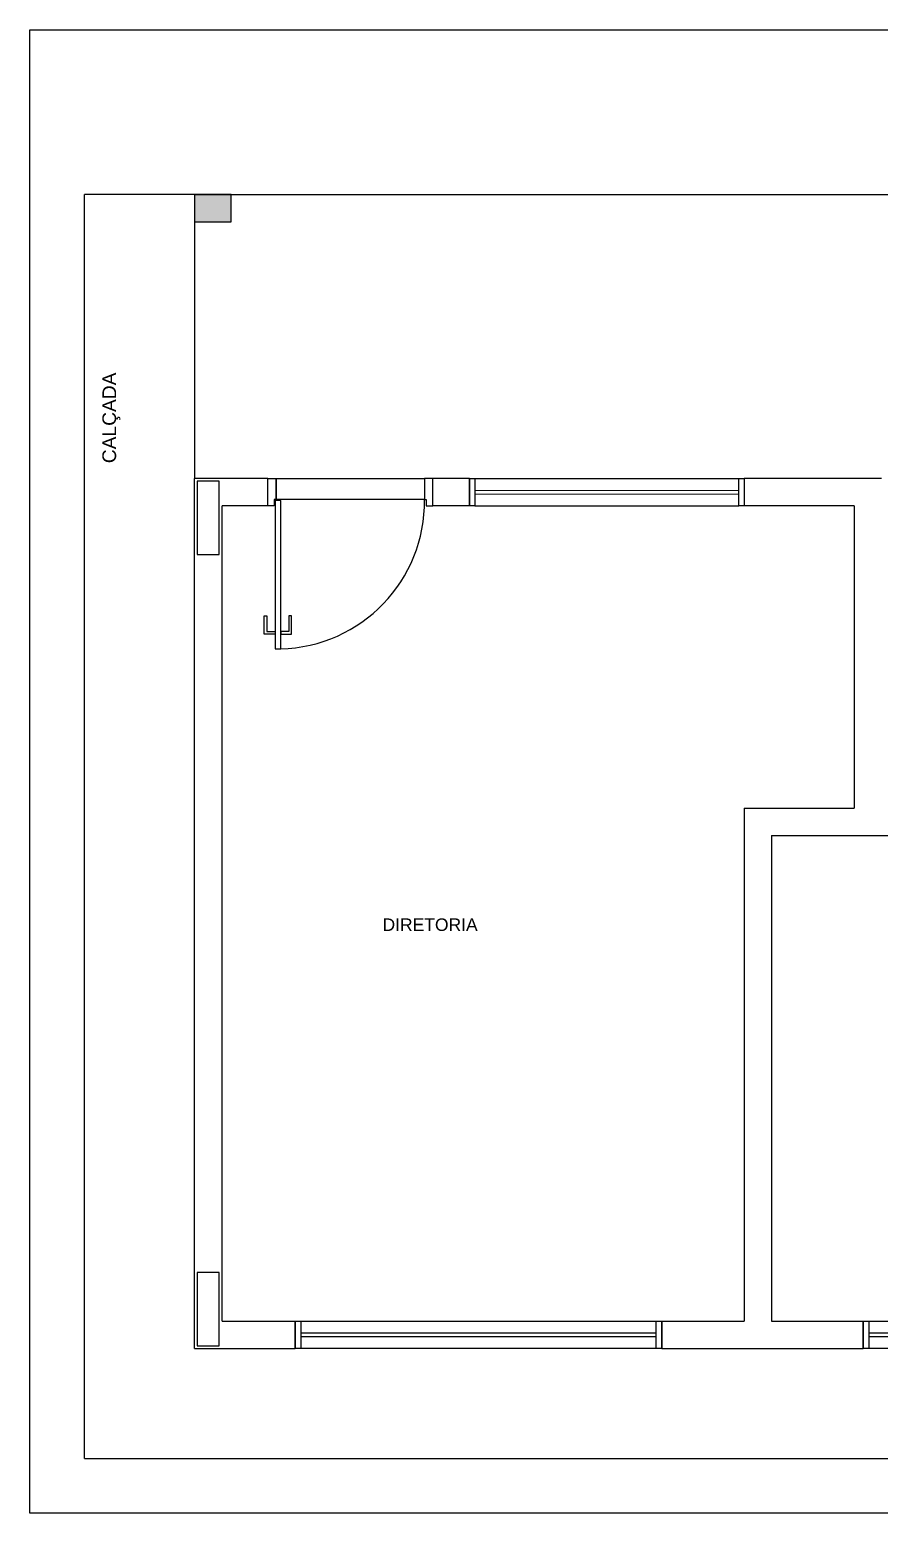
# Model space of a CAD drawing. Extents: x 411.9 to 506.5, y 66.1 to 116.3.
# Drawn here: x 452.34 to 456.98, y 96.56 to 104.66 of the extents above; entities that cross this region are included whole.
import ezdxf

# ---------------------------------------------------------------- set-up
doc = ezdxf.new("R2010")
doc.units = 0
doc.header["$LTSCALE"] = 0.005
doc.layers.add('2', color=2, linetype='CONTINUOUS')
doc.layers.add('ARQ-PIS-VISTA', color=8, linetype='CONTINUOUS')
doc.styles.add('ESC-50-A20', font='arial.ttf', dxfattribs={"height": 0.1})

# ---------------------------------------------------------------- blocks, each defined once
blk = doc.blocks.new('BL. ADM1')
at = {"layer": 'ARQ-PIS-VISTA'}
h = blk.add_hatch(color=251, dxfattribs=at)
h.set_gradient(color1=(173, 173, 173), color2=(173, 173, 173))
h.paths.add_polyline_path([(16.45, -0.9), (16.45, -1), (16.575, -1), (16.575, -0.9)])
h.paths.add_polyline_path([(16.575, -0.9), (16.575, -1), (16.65, -1), (16.65, -0.9)])
h.paths.add_polyline_path([(11.375, -0.9), (11.375, -1), (11.475, -1), (11.475, -0.9)])
h.paths.add_polyline_path([(11.375, -1), (11.375, -1.05), (11.475, -1.05), (11.475, -1)])
h.paths.add_polyline_path([(11.275, -0.9), (11.275, -1), (11.375, -1), (11.375, -0.9)])
h.paths.add_polyline_path([(11.275, -1), (11.275, -1.05), (11.375, -1.05), (11.375, -1)])
h.paths.add_polyline_path([(6.175, -0.9), (6.175, -1), (6.275, -1), (6.275, -0.9)])
h.paths.add_polyline_path([(6.075, -0.9), (6.075, -1), (6.175, -1), (6.175, -0.9)])
h.paths.add_polyline_path([(6.075, -1), (6.075, -1.05), (6.175, -1.05), (6.175, -1)])
h.paths.add_polyline_path([(6.275, -1), (6.175, -1), (6.175, -1.05), (6.275, -1.05)])
h.paths.add_polyline_path([(0.975, -0.9), (0.975, -1), (1.1, -1), (1.1, -0.9)])
h.paths.add_polyline_path([(0.9, -0.9), (0.9, -1), (0.975, -1), (0.975, -0.9)])
h.paths.add_polyline_path([(0.975, -1.05), (1.1, -1.05), (1.1, -1), (0.975, -1)])
h.paths.add_polyline_path([(0.9, -1.05), (0.975, -1.05), (0.975, -1), (0.9, -1)])
h.paths.add_polyline_path([(16.45, -1.05), (16.575, -1.05), (16.575, -1), (16.45, -1)])
h.paths.add_polyline_path([(16.575, -1.05), (16.65, -1.05), (16.65, -1), (16.575, -1)])
at = {"layer": 'ARQ-PIS-VISTA', "color": 251}
for p, q in [((0, -8.1), (0, 0)), ((0, 0), (17.55, 0)), ((0.3, -2.525), (0.3, -0.9)), ((0.9, -0.9), (0.3, -0.9)), ((0.9, -0.9), (7.175, -0.9)), ((1.1, -0.9), (0.9, -0.9)), ((0.9, -0.9), (0.9, -1.05)), ((0.9, -0.925), (0.9, -2.45)), ((1.1, -1.05), (1.1, -0.9)), ((0.9, -1.05), (1.1, -1.05)), ((0.9, -7.2), (0.9, -2.45)), ((1.3, -2.45), (0.9, -2.45)), ((1.035, -2.465), (0.915, -2.465)), ((0.915, -2.465), (0.915, -2.865)), ((1.035, -2.865), (1.035, -2.465)), ((1.3, -2.6), (1.3, -2.45)), ((1.3, -2.6), (1.3, -2.45)), ((1.3, -2.45), (1.345, -2.45)), ((1.3, -2.6), (1.3, -2.45)), ((1.345, -2.565), (1.345, -2.45)), ((1.345, -2.45), (2.155, -2.45)), ((1.345, -2.45), (1.345, -2.565)), ((1.345, -2.45), (1.345, -2.565)), ((2.155, -2.45), (2.155, -2.565)), ((2.2, -2.45), (2.155, -2.45)), ((2.155, -2.45), (2.155, -2.565)), ((2.2, -2.6), (2.2, -2.45)), ((2.4, -2.45), (2.2, -2.45)), ((2.2, -2.6), (2.2, -2.45)), ((2.2, -2.6), (2.2, -2.45)), ((2.4, -2.45), (2.4, -2.6)), ((2.4, -2.45), (2.4, -2.6)), ((2.4, -2.45), (2.43, -2.45)), ((2.4, -2.6), (2.4, -2.45)), ((2.4, -2.6), (2.4, -2.45)), ((2.43, -2.45), (3.87, -2.45)), ((2.43, -2.45), (2.43, -2.6)), ((3.87, -2.45), (3.9, -2.45)), ((3.87, -2.6), (3.87, -2.45)), ((3.9, -2.45), (3.9, -2.6)), ((4.65, -2.45), (3.9, -2.45)), ((3.9, -2.45), (3.9, -2.6)), ((3.9, -2.45), (3.9, -2.6)), ((3.9, -2.45), (3.9, -2.6)), ((3.9, -2.45), (3.9, -2.6)), ((0.3, -7.8), (0.3, -2.525)), ((1.335, -2.565), (1.335, -2.6)), ((1.345, -2.565), (1.335, -2.565)), ((1.34, -2.57), (1.34, -3.38)), ((1.37, -2.57), (1.34, -2.57)), ((2.155, -2.565), (1.345, -2.565)), ((1.37, -3.38), (1.37, -2.57)), ((2.155, -2.565), (2.165, -2.565)), ((2.165, -2.565), (2.165, -2.6)), ((2.43, -2.515), (3.87, -2.5149)), ((2.43, -2.535), (3.87, -2.5349)), ((1.05, -7.05), (1.05, -2.6)), ((1.3, -2.6), (1.05, -2.6)), ((1.335, -2.6), (1.3, -2.6)), ((2.165, -2.6), (2.2, -2.6)), ((2.4, -2.6), (2.2, -2.6)), ((2.43, -2.6), (2.4, -2.6)), ((2.43, -2.6), (3.87, -2.6)), ((3.9, -2.6), (3.87, -2.6)), ((4.5, -2.6), (3.9, -2.6)), ((4.5, -2.6), (4.5, -4.25)), ((4.5, -2.6), (4.5, -2.8151)), ((0.915, -2.865), (1.035, -2.865)), ((1.28, -3.3), (1.28, -3.2)), ((1.28, -3.2), (1.295, -3.2)), ((1.295, -3.2), (1.295, -3.285)), ((1.43, -3.2), (1.415, -3.2)), ((1.415, -3.2), (1.415, -3.285)), ((1.43, -3.3), (1.43, -3.2)), ((1.34, -3.3), (1.28, -3.3)), ((1.295, -3.285), (1.34, -3.285)), ((1.34, -3.285), (1.34, -3.3)), ((1.415, -3.285), (1.37, -3.285)), ((1.37, -3.285), (1.37, -3.3)), ((1.37, -3.3), (1.43, -3.3)), ((1.34, -3.38), (1.37, -3.38)), ((3.9, -4.25), (4.5, -4.25)), ((3.9, -4.25), (3.9, -7.05)), ((4.05, -4.4), (4.575, -4.4)), ((4.05, -4.4), (4.05, -7.05)), ((4.575, -4.4), (6.1, -4.4)), ((1.035, -6.785), (0.915, -6.785)), ((0.915, -6.785), (0.915, -7.185)), ((1.035, -7.185), (1.035, -6.785)), ((1.05, -7.05), (1.45, -7.05)), ((1.45, -7.05), (1.45, -7.2)), ((1.45, -7.2), (1.45, -7.05)), ((1.45, -7.05), (1.48, -7.05)), ((1.45, -7.2), (1.45, -7.05)), ((1.45, -7.05), (1.45, -7.2)), ((1.48, -7.05), (3.42, -7.05)), ((1.48, -7.05), (1.48, -7.2)), ((1.48, -7.115), (3.42, -7.1149)), ((3.42, -7.05), (3.45, -7.05)), ((3.42, -7.2), (3.42, -7.05)), ((3.45, -7.05), (3.45, -7.2)), ((3.45, -7.2), (3.45, -7.05)), ((3.45, -7.05), (3.45, -7.2)), ((3.45, -7.05), (3.45, -7.2)), ((3.4514, -7.05, 1.8897), (3.9, -7.05)), ((4.05, -7.05), (4.55, -7.05)), ((4.55, -7.2, -0.8482), (4.55, -7.05, -0.8482)), ((4.55, -7.05, -0.8482), (4.58, -7.05, -0.8482)), ((4.55, -7.2, -0.8482), (4.55, -7.05, -0.8482)), ((4.55, -7.05, -0.8482), (4.55, -7.2, -0.8482)), ((4.58, -7.05, -0.8482), (4.58, -7.2, -0.8482)), ((4.58, -7.05, -0.8482), (5.52, -7.05, -0.8482)), ((4.58, -7.1149, -0.8482), (5.52, -7.1149, -0.8482)), ((0.9, -7.2), (1.45, -7.2)), ((0.915, -7.185), (1.035, -7.185)), ((1.48, -7.2), (1.45, -7.2)), ((1.48, -7.135), (3.42, -7.1349)), ((3.42, -7.2), (1.48, -7.2)), ((3.45, -7.2), (3.42, -7.2)), ((3.45, -7.2), (4.55, -7.2, -0.8482)), ((4.58, -7.2, -0.8482), (4.55, -7.2, -0.8482)), ((4.58, -7.1349, -0.8482), (5.52, -7.1349, -0.8482)), ((5.52, -7.2, -0.8482), (4.58, -7.2, -0.8482)), ((0.3, -7.8), (17.25, -7.8)), ((17.55, -8.1), (0, -8.1))]:
    blk.add_line(p, q, dxfattribs=at)
blk.add_arc((1.3514, -2.5765, 0.02), 0.8037, 271.32675, 0.82159, dxfattribs=at)
at = {"layer": 'ARQ-PIS-VISTA', "color": 251, "style": 'ESC-50-A20'}
blk.add_text('CALÇADA', height=0.075, rotation=90, dxfattribs=at).set_placement((0.4718, -2.3668))
blk.add_text('DIRETORIA', height=0.06827, dxfattribs=at).set_placement((1.926, -4.9204))

msp = doc.modelspace()

# ---------------------------------------------------------------- block references
at = {"layer": '2', "color": 5}
msp.add_blockref('BL. ADM1', (452.34389, 104.6563), dxfattribs=at)

doc.saveas('drawing.dxf')
